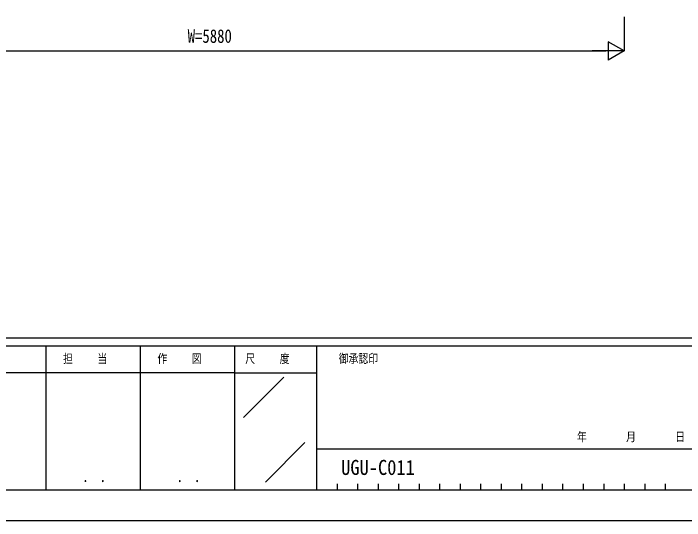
# Model space of a CAD drawing. Units: millimetres, scale not verified. Extents: x -12615 to 12615, y -8910 to 8910.
# Drawn here: x 4339 to 9247, y -8910 to -5200 of the extents above; entities that cross this region are included whole.
import ezdxf
from ezdxf.enums import TextEntityAlignment as Align

# ---------------------------------------------------------------- set-up
doc = ezdxf.new("R2010")
doc.units = ezdxf.units.MM
doc.header["$LTSCALE"] = 30
for name, color, linetype in [('0-1_USER1', 3, 'Continuous'), ('0-3_YKK_D', 6, 'Continuous'), ('0-4_YKK_ZWAK', 7, 'Continuous')]:
    doc.layers.add(name, color=color, linetype=linetype)
doc.styles.add('ＭＳ ゴシック', font='')
doc.styles.get('ＭＳ ゴシック').set_extended_font_data('MS Gothic')

msp = doc.modelspace()

# ---------------------------------------------------------------- linework, layer by layer
at = {"layer": '0-3_YKK_D'}
for p, q in [((8805.06, -5225), (8805.06, -5476)), ((8805.06, -5475), (8688.15, -5407.5)), ((8688.15, -5407.5), (8688.15, -5542.5)), ((3060.06, -5475), (8670.06, -5475)), ((8805.06, -5475), (8571.23, -5475)), ((8805.06, -5475), (8688.15, -5542.5))]:
    msp.add_line(p, q, dxfattribs=at)
at = {"layer": '0-4_YKK_ZWAK'}
for p, q in [((11685.06, -7575), (-11714.94, -7575)), ((4575.06, -7635), (4575.06, -8685)), ((5265.06, -7635), (5265.06, -8685)), ((5955.06, -7635), (5955.06, -8685)), ((6555.06, -7635), (5955.06, -7635)), ((9652.56, -7635), (6555.06, -7635)), ((6555.06, -7635), (6555.06, -8685)), ((5955.06, -7830), (3885.06, -7830)), ((5955.06, -7830), (6555.06, -7830)), ((6021.31, -8154.87), (6315.11, -7861.08)), ((6182.02, -8627.97), (6470.68, -8339.3)), ((6555.06, -8385), (9652.56, -8385)), ((3885.06, -8685), (5955.06, -8685)), ((5955.06, -8685), (6555.06, -8685)), ((6555.06, -8685), (9652.56, -8685)), ((6705.06, -8640), (6705.06, -8685)), ((6855.06, -8640), (6855.06, -8685)), ((7005.06, -8640), (7005.06, -8685)), ((7155.06, -8640), (7155.06, -8685)), ((7305.06, -8640), (7305.06, -8685)), ((7455.06, -8640), (7455.06, -8685)), ((7605.06, -8640), (7605.06, -8685)), ((7755.06, -8640), (7755.06, -8685)), ((7905.06, -8640), (7905.06, -8685)), ((8055.06, -8640), (8055.06, -8685)), ((8205.06, -8640), (8205.06, -8685)), ((8355.06, -8640), (8355.06, -8685)), ((8505.06, -8640), (8505.06, -8685)), ((8655.06, -8640), (8655.06, -8685)), ((8805.06, -8640), (8805.06, -8685)), ((8955.06, -8640), (8955.06, -8685)), ((9105.06, -8640), (9105.06, -8685))]:
    msp.add_line(p, q, dxfattribs=at)
msp.add_lwpolyline([(-12615, -8910), (12615, -8910), (12615, 8910), (-12615, 8910)], close=True, dxfattribs=at)
msp.add_lwpolyline([(5955.06, -7635), (3885.06, -7635), (3885.06, -8685)], dxfattribs=at)

# ---------------------------------------------------------------- texts
at = {"layer": '0-1_USER1', "style": 'ＭＳ ゴシック', "width": 0.9}
msp.add_text('UGU-C011', height=110, dxfattribs=at).set_placement((6735.32, -8609.11), align=Align.BOTTOM_LEFT)
at = {"layer": '0-3_YKK_D', "style": 'ＭＳ ゴシック', "width": 0.8}
msp.add_text('W=5880', height=98.97, dxfattribs=at).set_placement((5613.06, -5445), align=Align.BOTTOM_LEFT)
at = {"layer": '0-4_YKK_ZWAK', "style": 'ＭＳ ゴシック', "width": 0.8}
for s, height, p in [('担     当', 65.98, (4701.66, -7777.5)), ('作     図', 65.98, (5391.66, -7777.5)), ('尺     度', 65.98, (6034.26, -7777.5)), ('御承認印', 65.98, (6717.41, -7777.5)), ('年        月        日', 65.98, (8459.72, -8349.64)), ('． ．', 77.75, (4845, -8653.06)), ('． ．', 77.75, (5535, -8653.06))]:
    msp.add_text(s, height=height, dxfattribs=at).set_placement(p, align=Align.BOTTOM_LEFT)

doc.saveas('drawing.dxf')
